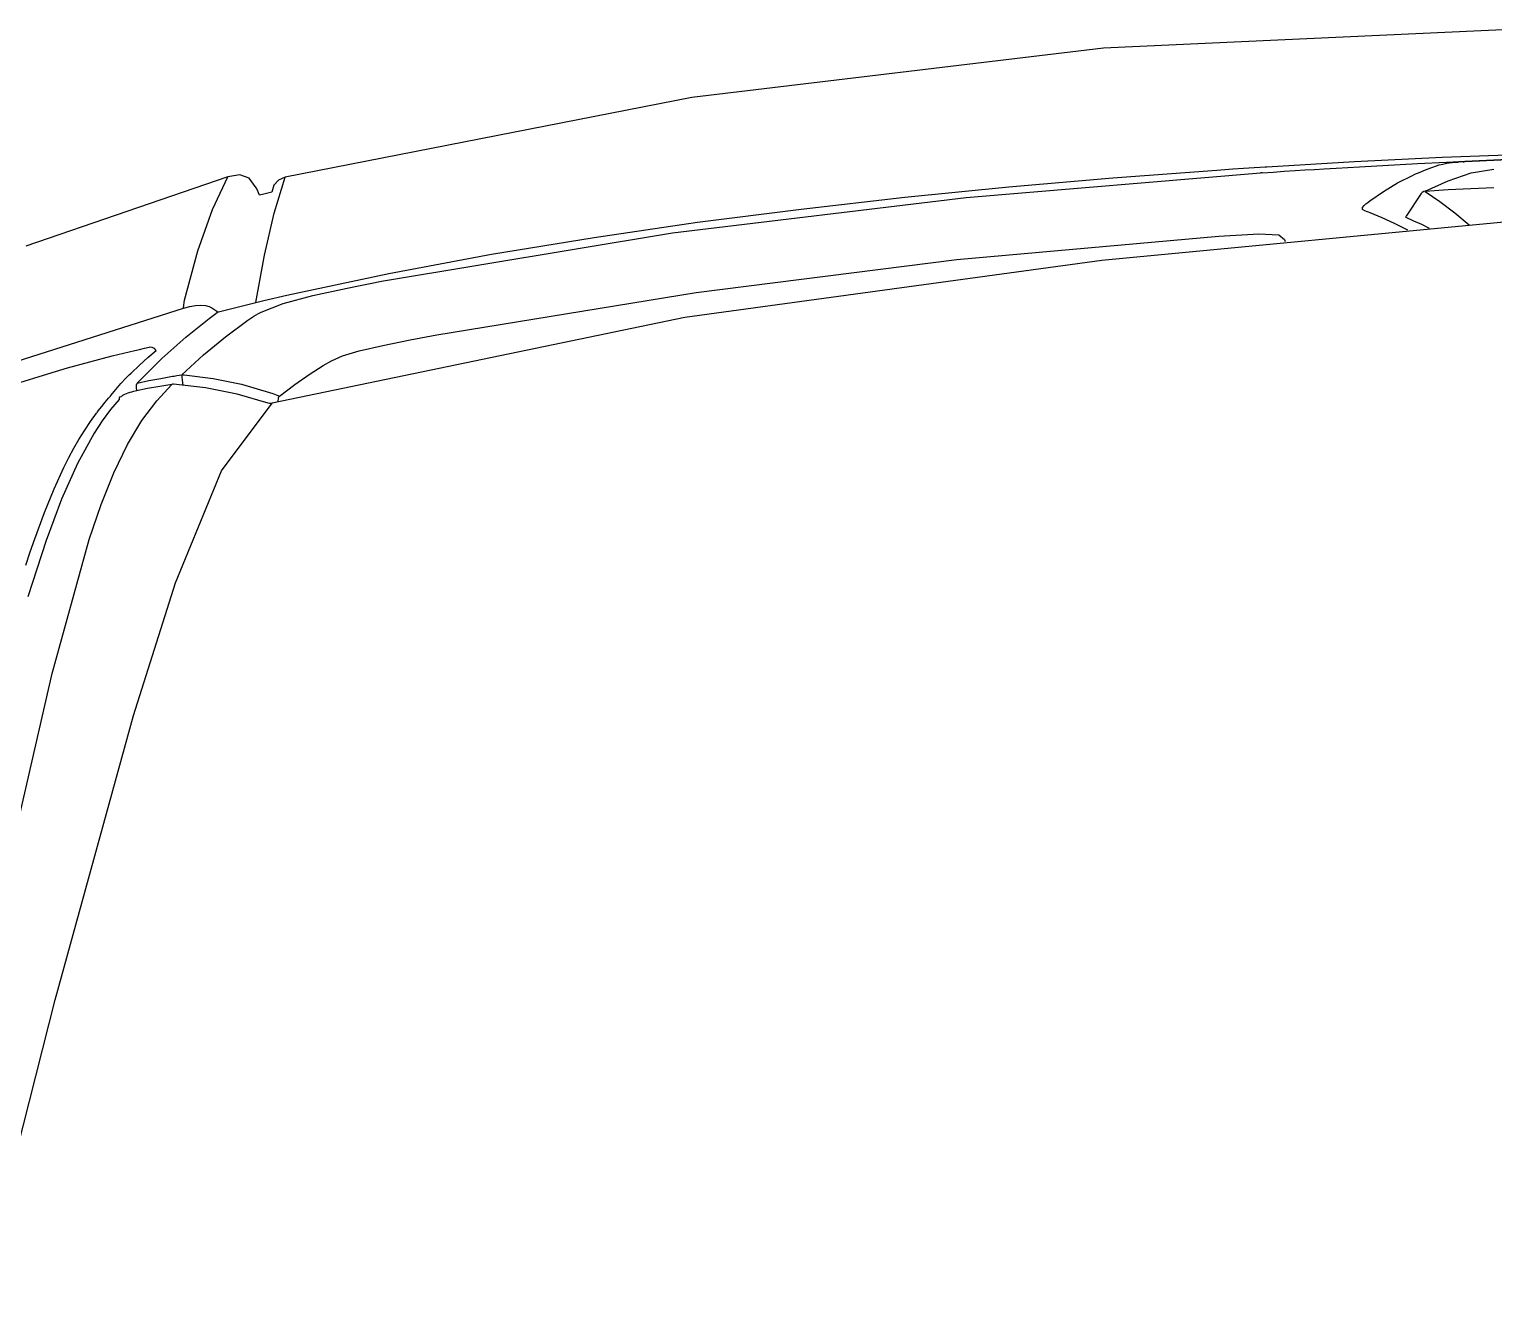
# Model space of a CAD drawing. Header units: millimetres. Extents: x 793 to 3159, y 750 to 2095.
# Drawn here: x 1316.64 to 1317.276, y 993.508 to 994.056 of the extents above; entities that cross this region are included whole.
import ezdxf

# ---------------------------------------------------------------- set-up
doc = ezdxf.new("R2010")
doc.units = ezdxf.units.MM
doc.linetypes.add('XR-CASETA$0$CONTINUA', pattern=[0])
doc.layers.add('XR-CASETA$0$A-AUTOS', color=8, linetype='Continuous')

# ---------------------------------------------------------------- blocks, each defined once
blk = doc.blocks.new('XR-CASETA$0$A$C75246685')
for p, q in [((-5.94297, -0.0503), (-5.94425, -0.0122)), ((-5.99836, -0.0172), (-5.99119, -0.19698)), ((-5.91531, -0.01603), (-5.89909, -0.19819)), ((-5.94161, -0.031), (-5.94194, -0.0216)), ((-5.9415, -0.031), (-5.94187, -0.02161)), ((-5.94125, -0.04039), (-5.94161, -0.031)), ((-5.94104, -0.04036), (-5.9415, -0.031)), ((-5.93774, -0.02795), (-5.93775, -0.02783)), ((-5.93618, -0.0377), (-5.93774, -0.02795)), ((-5.92956, -0.02796), (-5.92925, -0.0379)), ((-5.93276, -0.04769), (-5.93618, -0.0377)), ((-5.92925, -0.0379), (-5.92878, -0.04782)), ((-5.94114, -0.04305), (-5.94125, -0.04039)), ((-5.94103, -0.04571), (-5.94114, -0.04305)), ((-5.94103, -0.04061), (-5.94104, -0.04036)), ((-5.94101, -0.04086), (-5.94103, -0.04061)), ((-5.941, -0.04112), (-5.94101, -0.04086)), ((-5.941, -0.04112), (-5.94088, -0.04317)), ((-5.94085, -0.04371), (-5.94088, -0.04317)), ((-5.94081, -0.04424), (-5.94085, -0.04371)), ((-5.94077, -0.04478), (-5.94081, -0.04424)), ((-5.91888, -0.04499), (-5.91353, -0.03867)), ((-5.94134, -0.08838), (-5.94297, -0.0503)), ((-5.94092, -0.04837), (-5.94103, -0.04571)), ((-5.94036, -0.06097), (-5.94092, -0.04837)), ((-5.94065, -0.04601), (-5.94077, -0.04478)), ((-5.94051, -0.0472), (-5.94065, -0.04601)), ((-5.94035, -0.04833), (-5.94051, -0.0472)), ((-5.94004, -0.05007), (-5.94035, -0.04833)), ((-5.93969, -0.05155), (-5.94004, -0.05007)), ((-5.92827, -0.05769), (-5.93276, -0.04769)), ((-5.92878, -0.04782), (-5.92816, -0.05774)), ((-5.92374, -0.05135), (-5.91888, -0.04499)), ((-5.93932, -0.05276), (-5.93969, -0.05155)), ((-5.93846, -0.05517), (-5.93932, -0.05276)), ((-5.93758, -0.05755), (-5.93846, -0.05517)), ((-5.92816, -0.05774), (-5.92374, -0.05135)), ((-5.91215, -0.0559), (-5.91379, -0.05929)), ((-5.91215, -0.0559), (-5.91379, -0.05929)), ((-5.93975, -0.07356), (-5.94036, -0.06097)), ((-5.93665, -0.05991), (-5.93758, -0.05755)), ((-5.93619, -0.06103), (-5.93665, -0.05991)), ((-5.93571, -0.06214), (-5.93619, -0.06103)), ((-5.93522, -0.06324), (-5.93571, -0.06214)), ((-5.93203, -0.06967), (-5.93522, -0.06324)), ((-5.92827, -0.05769), (-5.92816, -0.05839)), ((-5.92816, -0.05839), (-5.92782, -0.059)), ((-5.92782, -0.059), (-5.92729, -0.05945)), ((-5.92729, -0.05945), (-5.91747, -0.06608)), ((-5.91538, -0.06269), (-5.91694, -0.06608)), ((-5.91538, -0.06269), (-5.91694, -0.06608)), ((-5.91379, -0.05929), (-5.91538, -0.06269)), ((-5.91379, -0.05929), (-5.91538, -0.06269)), ((-5.92835, -0.07583), (-5.93203, -0.06967)), ((-5.91728, -0.06617), (-5.91747, -0.06608)), ((-5.91707, -0.06618), (-5.91728, -0.06617)), ((-5.91694, -0.06608), (-5.91707, -0.06618)), ((-5.91137, -0.06543), (-5.91433, -0.07107)), ((-5.93911, -0.08615), (-5.93975, -0.07356)), ((-5.92425, -0.08172), (-5.92835, -0.07583)), ((-5.91433, -0.07107), (-5.9169, -0.07647)), ((-5.92361, -0.08259), (-5.92425, -0.08172)), ((-5.92296, -0.08347), (-5.92361, -0.08259)), ((-5.91935, -0.08242), (-5.91963, -0.0832)), ((-5.91905, -0.08164), (-5.91935, -0.08242)), ((-5.9169, -0.07647), (-5.91905, -0.08164)), ((-5.93933, -0.12644), (-5.94134, -0.08838)), ((-5.93885, -0.09126), (-5.93911, -0.08615)), ((-5.92232, -0.08423), (-5.92296, -0.08347)), ((-5.92132, -0.08499), (-5.92232, -0.08423)), ((-5.9205, -0.08491), (-5.92132, -0.08499)), ((-5.9199, -0.08396), (-5.9205, -0.08491)), ((-5.91963, -0.0832), (-5.9199, -0.08396)), ((-5.93857, -0.09637), (-5.93885, -0.09126)), ((-5.93829, -0.10148), (-5.93857, -0.09637)), ((-5.93806, -0.10567), (-5.93829, -0.10148)), ((-5.93782, -0.10985), (-5.93806, -0.10567)), ((-5.93758, -0.11404), (-5.93782, -0.10985)), ((-5.9373, -0.11885), (-5.93758, -0.11404)), ((-5.93701, -0.12366), (-5.9373, -0.11885)), ((-5.90971, -0.12137), (-5.90777, -0.11892)), ((-5.90777, -0.11892), (-5.90745, -0.11883)), ((-5.90745, -0.11883), (-5.90713, -0.11874)), ((-5.90713, -0.11874), (-5.9068, -0.11866)), ((-5.93932, -0.12668), (-5.93933, -0.12644)), ((-5.9393, -0.12692), (-5.93932, -0.12668)), ((-5.93929, -0.12716), (-5.9393, -0.12692)), ((-5.93672, -0.12847), (-5.93701, -0.12366)), ((-5.91017, -0.13007), (-5.90971, -0.12137)), ((-5.93888, -0.13414), (-5.93929, -0.12716)), ((-5.93672, -0.12847), (-5.93667, -0.1292)), ((-5.92669, -0.25701), (-5.93667, -0.1292)), ((-5.90935, -0.14736), (-5.91017, -0.13007)), ((-5.93846, -0.14111), (-5.93888, -0.13414)), ((-5.93802, -0.14808), (-5.93846, -0.14111)), ((-5.9349, -0.19329), (-5.93802, -0.14808)), ((-5.89984, -0.26114), (-5.90935, -0.14736)), ((-5.99119, -0.19698), (-5.97084, -0.37572)), ((-5.93123, -0.23846), (-5.9349, -0.19329)), ((-5.89909, -0.19819), (-5.87533, -0.37938)), ((-5.927, -0.28356), (-5.93123, -0.23846)), ((-5.91211, -0.38456), (-5.92669, -0.25701)), ((-5.8862, -0.37437), (-5.89984, -0.26114)), ((-5.92216, -0.32862), (-5.927, -0.28356)), ((-5.91665, -0.37358), (-5.92216, -0.32862)), ((-5.91039, -0.41845), (-5.91665, -0.37358)), ((-5.86841, -0.48697), (-5.8862, -0.37437)), ((-5.97084, -0.37572), (-5.93728, -0.55247)), ((-5.87533, -0.37938), (-5.8392, -0.55861)), ((-5.89185, -0.51097), (-5.91211, -0.38456)), ((-5.90329, -0.46318), (-5.91039, -0.41845)), ((-5.89522, -0.50773), (-5.90329, -0.46318)), ((-5.86632, -0.49861), (-5.86841, -0.48697)), ((-5.86405, -0.51043), (-5.86632, -0.49861)), ((-5.88608, -0.55208), (-5.89522, -0.50773)), ((-5.89091, -0.51591), (-5.89185, -0.51097)), ((-5.86174, -0.52074), (-5.86405, -0.51043)), ((-5.88995, -0.52085), (-5.89091, -0.51591)), ((-5.88898, -0.52577), (-5.88995, -0.52085)), ((-5.85954, -0.52806), (-5.86174, -0.52074)), ((-5.8858, -0.54075), (-5.88898, -0.52577)), ((-5.85747, -0.53286), (-5.85954, -0.52806)), ((-5.85549, -0.5364), (-5.85747, -0.53286)), ((-5.85164, -0.54253), (-5.85549, -0.5364)), ((-5.88248, -0.55364), (-5.8858, -0.54075)), ((-5.8473, -0.54881), (-5.85164, -0.54253)), ((-5.92172, -0.55729), (-5.93728, -0.55247)), ((-5.93728, -0.55247), (-5.93604, -0.55541)), ((-5.88382, -0.56196), (-5.88608, -0.55208)), ((-5.84224, -0.55548), (-5.8473, -0.54881)), ((-5.93604, -0.55541), (-5.93387, -0.55739)), ((-5.93387, -0.55739), (-5.93082, -0.55823)), ((-5.93082, -0.55823), (-5.9304, -0.56003)), ((-5.90349, -0.56167), (-5.92172, -0.55729)), ((-5.87882, -0.56324), (-5.88248, -0.55364)), ((-5.84387, -0.5598), (-5.84335, -0.55835)), ((-5.84335, -0.55835), (-5.8428, -0.5569)), ((-5.8428, -0.5569), (-5.84224, -0.55547)), ((-5.84215, -0.55557), (-5.84224, -0.55548)), ((-5.84204, -0.55566), (-5.84215, -0.55557)), ((-5.84189, -0.55574), (-5.84204, -0.55566)), ((-5.84175, -0.5558), (-5.84189, -0.55574)), ((-5.8416, -0.55586), (-5.84175, -0.5558)), ((-5.84142, -0.5559), (-5.8416, -0.55586)), ((-5.84094, -0.55598), (-5.84142, -0.5559)), ((-5.8404, -0.55601), (-5.84094, -0.55598)), ((-5.83983, -0.55602), (-5.8404, -0.55601)), ((-5.8392, -0.55861), (-5.83912, -0.55919)), ((-5.80992, -0.58079), (-5.8392, -0.55861)), ((-5.83912, -0.55919), (-5.83915, -0.55978)), ((-5.93276, -0.56502), (-5.93702, -0.56806)), ((-5.9317, -0.56455), (-5.93276, -0.56502)), ((-5.93063, -0.56409), (-5.9317, -0.56455)), ((-5.92956, -0.56363), (-5.93063, -0.56409)), ((-5.9304, -0.56003), (-5.92998, -0.56183)), ((-5.92998, -0.56183), (-5.92956, -0.56363)), ((-5.88297, -0.56555), (-5.90349, -0.56167)), ((-5.88145, -0.57182), (-5.88382, -0.56196)), ((-5.87821, -0.56441), (-5.87882, -0.56324)), ((-5.8776, -0.56545), (-5.87821, -0.56441)), ((-5.87701, -0.56639), (-5.8776, -0.56545)), ((-5.84749, -0.57189), (-5.84387, -0.5598)), ((-5.83929, -0.56035), (-5.84324, -0.57379)), ((-5.83915, -0.55978), (-5.83929, -0.56035)), ((-5.93702, -0.56806), (-5.9385, -0.57211)), ((-5.87905, -0.58167), (-5.88145, -0.57182)), ((-5.87672, -0.56684), (-5.87701, -0.56639)), ((-5.87642, -0.56727), (-5.87672, -0.56684)), ((-5.87613, -0.56769), (-5.87642, -0.56727)), ((-5.87583, -0.56812), (-5.87613, -0.56769)), ((-5.87554, -0.56854), (-5.87583, -0.56812)), ((-5.87525, -0.56896), (-5.87554, -0.56854)), ((-5.86808, -0.57871), (-5.87525, -0.56896)), ((-5.85009, -0.58423), (-5.84749, -0.57189)), ((-5.9385, -0.57211), (-5.93765, -0.57731)), ((-5.92347, -0.58413), (-5.93765, -0.57731)), ((-5.93765, -0.57731), (-5.90797, -0.66518)), ((-5.84324, -0.57379), (-5.84602, -0.58751)), ((-5.9056, -0.59054), (-5.92347, -0.58413)), ((-5.88136, -0.5858), (-5.88076, -0.58461)), ((-5.88076, -0.58461), (-5.88019, -0.58377)), ((-5.88019, -0.58377), (-5.87962, -0.58293)), ((-5.87962, -0.58293), (-5.87904, -0.58209)), ((-5.87898, -0.58192), (-5.87905, -0.58167)), ((-5.87891, -0.58211), (-5.87898, -0.58192)), ((-5.87885, -0.58222), (-5.87891, -0.58211)), ((-5.87793, -0.58346), (-5.87885, -0.58222)), ((-5.87701, -0.58462), (-5.87793, -0.58346)), ((-5.87607, -0.5858), (-5.87701, -0.58462)), ((-5.86034, -0.58834), (-5.86808, -0.57871)), ((-5.8517, -0.59675), (-5.85009, -0.58423)), ((-5.76151, -0.6011), (-5.80992, -0.58079)), ((-5.88413, -0.59643), (-5.9056, -0.59054)), ((-5.8819, -0.58937), (-5.88176, -0.58738)), ((-5.88175, -0.5917), (-5.8819, -0.58937)), ((-5.88176, -0.58738), (-5.88136, -0.5858)), ((-5.86803, -0.59592), (-5.87607, -0.5858)), ((-5.85173, -0.59785), (-5.86034, -0.58834)), ((-5.84602, -0.58751), (-5.84767, -0.60141)), ((-5.88313, -0.59662), (-5.88413, -0.59643)), ((-5.88198, -0.59677), (-5.88313, -0.59662)), ((-5.8807, -0.59686), (-5.88198, -0.59677)), ((-5.88134, -0.59423), (-5.88175, -0.5917)), ((-5.8807, -0.59686), (-5.88134, -0.59423)), ((-5.85696, -0.67285), (-5.8807, -0.59686)), ((-5.85896, -0.60651), (-5.86803, -0.59592)), ((-5.85176, -0.59746), (-5.85175, -0.59715)), ((-5.85175, -0.59715), (-5.8517, -0.59675)), ((-5.84729, -0.5972), (-5.84944, -0.59751)), ((-5.85173, -0.59785), (-5.85176, -0.59746)), ((-5.85091, -0.59772), (-5.85173, -0.59785)), ((-5.85157, -0.59895), (-5.85173, -0.59785)), ((-5.85141, -0.60005), (-5.85157, -0.59895)), ((-5.85124, -0.60115), (-5.85141, -0.60005)), ((-5.85121, -0.60138), (-5.85124, -0.60115)), ((-5.85117, -0.60162), (-5.85121, -0.60138)), ((-5.85113, -0.60185), (-5.85117, -0.60162)), ((-5.85027, -0.60698), (-5.85113, -0.60185)), ((-5.84944, -0.59751), (-5.85091, -0.59772)), ((-5.84767, -0.60141), (-5.84768, -0.60165)), ((-5.84768, -0.60165), (-5.84767, -0.60188)), ((-5.84767, -0.60188), (-5.84764, -0.60211)), ((-5.84764, -0.60211), (-5.8468, -0.60744)), ((-5.84059, -0.60875), (-5.84764, -0.60211)), ((-5.70404, -0.6197), (-5.76151, -0.6011)), ((-5.86324, -0.60963), (-5.86375, -0.61063)), ((-5.86233, -0.60893), (-5.86324, -0.60963)), ((-5.8593, -0.61253), (-5.86233, -0.60893)), ((-5.84825, -0.6172), (-5.85896, -0.60651)), ((-5.84931, -0.6121), (-5.85027, -0.60698)), ((-5.8468, -0.60744), (-5.84585, -0.61276)), ((-5.832, -0.61524), (-5.84059, -0.60875)), ((-5.86375, -0.61063), (-5.86382, -0.61175)), ((-5.86336, -0.61396), (-5.86381, -0.61186)), ((-5.8629, -0.61606), (-5.86336, -0.61396)), ((-5.86243, -0.61816), (-5.8629, -0.61606)), ((-5.85609, -0.61618), (-5.8593, -0.61253)), ((-5.85266, -0.61986), (-5.85609, -0.61618)), ((-5.84825, -0.6172), (-5.84931, -0.6121)), ((-5.84585, -0.61276), (-5.84478, -0.61805)), ((-5.82165, -0.62151), (-5.832, -0.61524)), ((-5.86013, -0.62794), (-5.86243, -0.61816)), ((-5.85192, -0.62064), (-5.85266, -0.61986)), ((-5.85117, -0.62141), (-5.85192, -0.62064)), ((-5.85041, -0.62219), (-5.85117, -0.62141)), ((-5.84808, -0.62434), (-5.85041, -0.62219)), ((-5.84758, -0.61749), (-5.84825, -0.6172)), ((-5.84648, -0.61755), (-5.84758, -0.61749)), ((-5.84493, -0.61734), (-5.84648, -0.61755)), ((-5.84478, -0.61805), (-5.8446, -0.61887)), ((-5.8446, -0.61887), (-5.8444, -0.61968)), ((-5.8444, -0.61968), (-5.84419, -0.62047)), ((-5.84419, -0.62047), (-5.84394, -0.62129)), ((-5.84394, -0.62129), (-5.84367, -0.62205)), ((-5.84367, -0.62205), (-5.84339, -0.62275)), ((-5.84339, -0.62275), (-5.84323, -0.62308)), ((-5.80944, -0.6275), (-5.82165, -0.62151)), ((-5.58072, -0.65439), (-5.70404, -0.6197)), ((-5.85766, -0.63768), (-5.86013, -0.62794)), ((-5.84554, -0.62645), (-5.84808, -0.62434)), ((-5.84299, -0.62863), (-5.84554, -0.62645)), ((-5.84323, -0.62308), (-5.84308, -0.62338)), ((-5.84308, -0.62338), (-5.84292, -0.62365)), ((-5.84295, -0.62866), (-5.84299, -0.62863)), ((-5.84292, -0.62869), (-5.84295, -0.62866)), ((-5.84292, -0.62365), (-5.84272, -0.62395)), ((-5.84288, -0.62872), (-5.84292, -0.62869)), ((-5.84284, -0.62875), (-5.84288, -0.62872)), ((-5.84281, -0.62878), (-5.84284, -0.62875)), ((-5.84277, -0.62881), (-5.84281, -0.62878)), ((-5.84274, -0.62885), (-5.84277, -0.62881)), ((-5.8427, -0.62888), (-5.84274, -0.62885)), ((-5.84272, -0.62395), (-5.84253, -0.6242)), ((-5.84242, -0.62913), (-5.8427, -0.62888)), ((-5.84253, -0.6242), (-5.84234, -0.62439)), ((-5.84214, -0.62938), (-5.84242, -0.62913)), ((-5.84234, -0.62439), (-5.84215, -0.62485)), ((-5.84215, -0.62485), (-5.84176, -0.62511)), ((-5.84176, -0.62511), (-5.84124, -0.62512)), ((-5.84124, -0.62512), (-5.83685, -0.62881)), ((-5.83685, -0.62881), (-5.83201, -0.63244)), ((-5.79562, -0.63316), (-5.80944, -0.6275)), ((-5.84185, -0.62963), (-5.84214, -0.62938)), ((-5.84008, -0.63115), (-5.84185, -0.62963)), ((-5.83824, -0.63268), (-5.84008, -0.63115)), ((-5.83631, -0.63421), (-5.83824, -0.63268)), ((-5.83597, -0.63446), (-5.83631, -0.63421)), ((-5.83564, -0.63472), (-5.83597, -0.63446)), ((-5.8353, -0.63497), (-5.83564, -0.63472)), ((-5.8318, -0.63753), (-5.8353, -0.63497)), ((-5.83201, -0.63244), (-5.82666, -0.63602)), ((-5.78047, -0.63843), (-5.79562, -0.63316)), ((-5.85502, -0.64738), (-5.85766, -0.63768)), ((-5.82803, -0.64008), (-5.8318, -0.63753)), ((-5.82399, -0.64262), (-5.82803, -0.64008)), ((-5.82666, -0.63602), (-5.81358, -0.64335)), ((-5.72245, -0.65484), (-5.78047, -0.63843)), ((-5.85202, -0.65778), (-5.85502, -0.64738)), ((-5.82014, -0.64487), (-5.82399, -0.64262)), ((-5.81609, -0.64709), (-5.82014, -0.64487)), ((-5.81183, -0.64927), (-5.81609, -0.64709)), ((-5.81358, -0.64335), (-5.79802, -0.65041)), ((-5.80265, -0.65352), (-5.81183, -0.64927)), ((-5.79235, -0.65778), (-5.80265, -0.65352)), ((-5.79802, -0.65041), (-5.78021, -0.65718)), ((-5.45382, -0.68742), (-5.58072, -0.65439)), ((-5.84884, -0.66813), (-5.85202, -0.65778)), ((-5.78095, -0.66205), (-5.79235, -0.65778)), ((-5.78021, -0.65718), (-5.75577, -0.66515)), ((-5.65875, -0.66988), (-5.72245, -0.65484)), ((-5.77526, -0.66403), (-5.78095, -0.66205)), ((-5.76946, -0.66597), (-5.77526, -0.66403))]:
    blk.add_line(p, q)

msp = doc.modelspace()

# ---------------------------------------------------------------- block references
at = {"layer": 'XR-CASETA$0$A-AUTOS', "color": 8, "linetype": 'XR-CASETA$0$CONTINUA', "ltscale": 0.5, "rotation": 270.3359986411695}
msp.add_blockref('XR-CASETA$0$A$C75246685', (1317.33863, 988.05783, 289.14394), dxfattribs=at)

doc.saveas('drawing.dxf')
